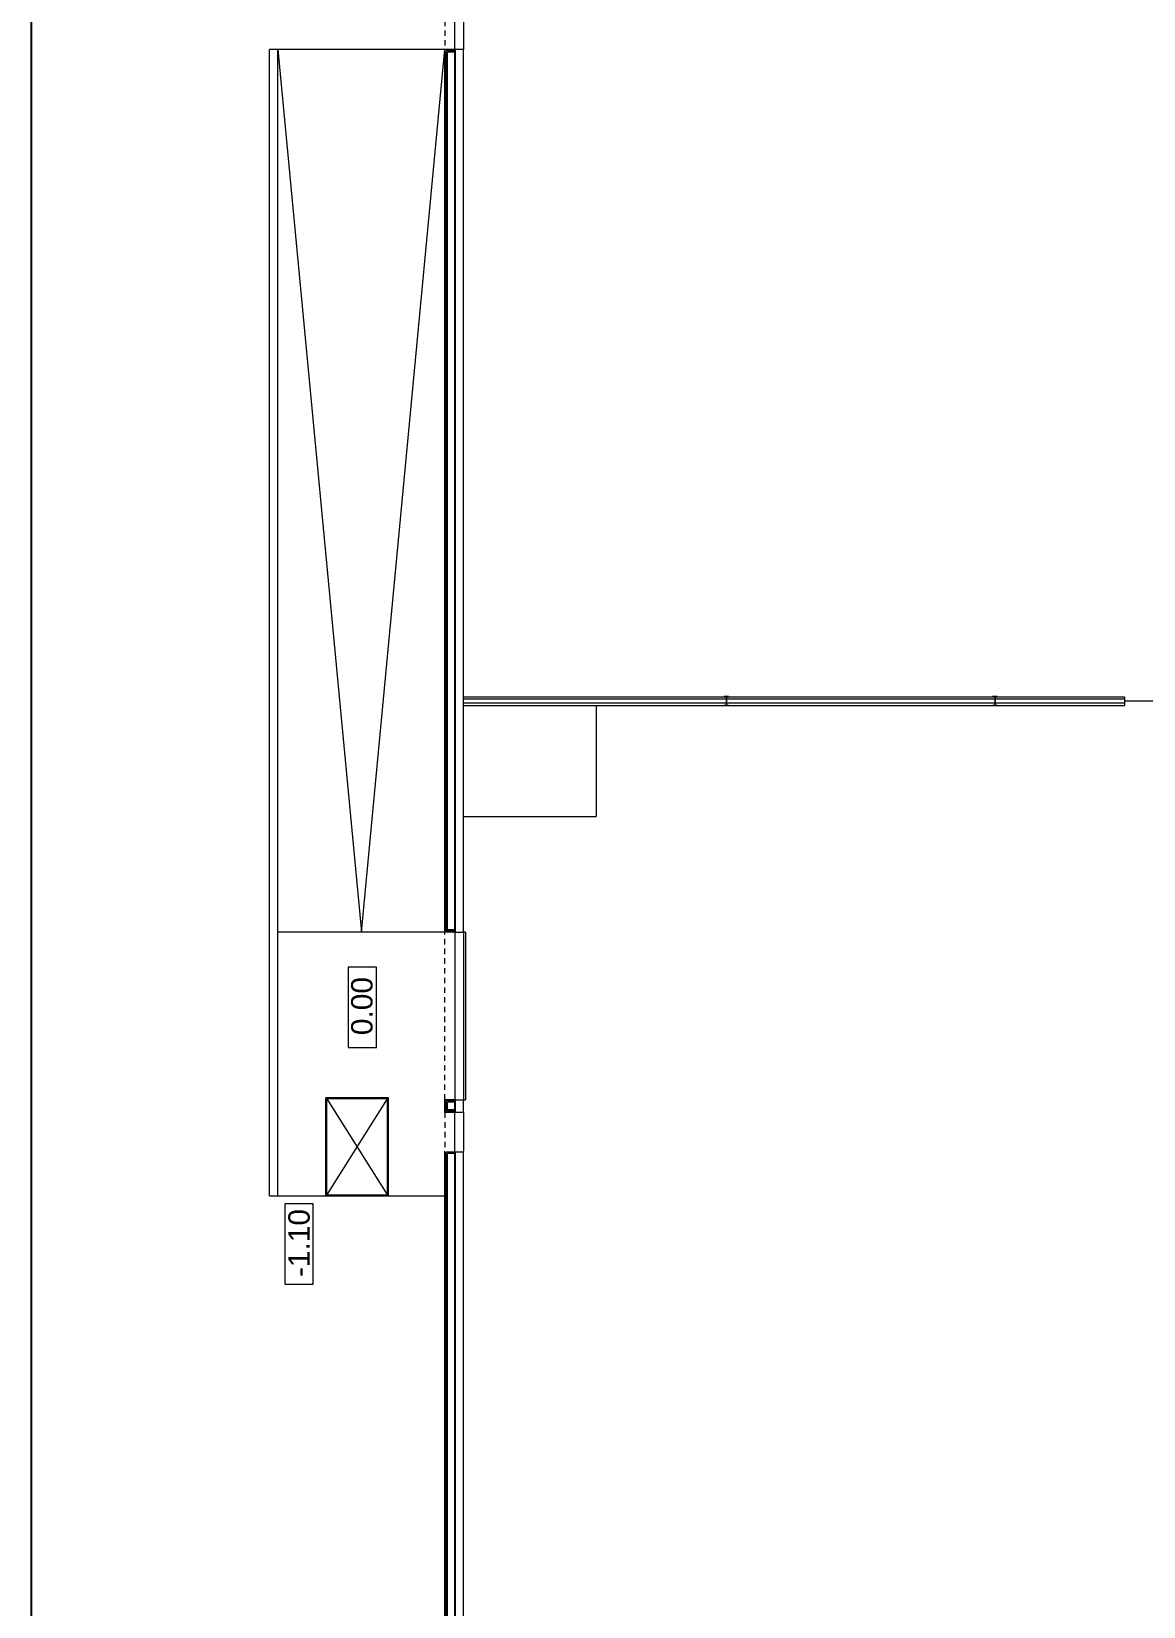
# Model space of a CAD drawing. Header units: millimetres. Extents: x -32 to 1412, y -324 to 2887.
# Drawn here: x 970.29 to 996.27, y 1999.43 to 2036.25 of the extents above; entities that cross this region are included whole.
import ezdxf

# ---------------------------------------------------------------- set-up
doc = ezdxf.new("R2010")
doc.units = ezdxf.units.MM
doc.header["$LTSCALE"] = 0.5
doc.linetypes.add('HIDDEN', pattern=[9.525, 6.35, -3.175])
doc.layers.add('arquitetura', color=252, linetype='CONTINUOUS', lineweight=5)
doc.layers.add('ESQUADRIA', color=7, linetype='CONTINUOUS')
doc.styles.add('ARIAL', font='arial.ttf')

msp = doc.modelspace()

# ---------------------------------------------------------------- linework, layer by layer
at = {"layer": 'arquitetura', "color": 252, "linetype": 'HIDDEN', "ltscale": 0.04}
for p, q in [((979.946, 2036.729), (979.946, 2035.829)), ((979.946, 2011.279), (979.946, 2015.193)), ((979.946, 2010.979), (979.946, 2010.079))]:
    msp.add_line(p, q, dxfattribs=at)
at = {"layer": 'arquitetura', "color": 252}
for p, q in [((980.181, 2035.829), (980.181, 2036.729)), ((980.381, 2036.729), (980.381, 2035.829)), ((979.946, 2035.829), (975.846, 2035.829)), ((975.846, 2009.029), (975.846, 2035.829)), ((979.946, 2035.829), (975.846, 2035.829)), ((975.846, 2009.029), (975.846, 2035.829)), ((976.046, 2035.829), (977.996, 2015.193)), ((976.046, 2009.029), (976.046, 2035.829)), ((976.046, 2035.829), (977.996, 2015.193)), ((976.046, 2009.029), (976.046, 2035.829)), ((977.996, 2015.193), (979.946, 2035.829)), ((977.996, 2015.193), (979.946, 2035.829)), ((980.381, 2035.829), (979.481, 2035.829)), ((980.381, 2035.829), (979.481, 2035.829)), ((979.946, 2015.193), (979.946, 2035.829)), ((980.176, 2035.829), (979.946, 2035.829)), ((980.176, 2035.799), (979.976, 2035.799)), ((979.976, 2015.223), (979.976, 2035.799)), ((980.176, 2035.769), (980.006, 2035.769)), ((980.006, 2015.253), (980.006, 2035.769)), ((980.176, 2015.223), (980.176, 2035.799)), ((980.181, 2015.193), (980.181, 2035.829)), ((980.194, 2015.193), (980.194, 2035.829)), ((980.381, 2020.696), (980.381, 2035.829)), ((980.176, 2015.423), (980.176, 2035.589)), ((980.245, 2035.559), (980.244, 2035.559)), ((980.245, 2035.359), (980.244, 2035.359)), ((980.381, 2020.696), (995.831, 2020.696)), ((980.381, 2020.496), (980.381, 2020.696)), ((995.831, 2020.641), (980.381, 2020.641)), ((995.831, 2020.696), (995.831, 2020.496)), ((998.831, 2020.596), (995.831, 2020.596)), ((995.831, 2020.551), (980.381, 2020.551)), ((980.381, 2020.496), (995.831, 2020.496)), ((980.381, 2015.193), (980.381, 2020.496)), ((983.481, 2020.496), (983.481, 2017.896)), ((980.381, 2017.896), (983.481, 2017.896)), ((979.946, 2015.193), (976.046, 2015.193)), ((979.946, 2015.193), (976.046, 2015.193)), ((980.176, 2015.193), (979.946, 2015.193)), ((980.176, 2015.223), (979.976, 2015.223)), ((980.176, 2015.253), (980.006, 2015.253)), ((980.181, 2015.193), (980.381, 2015.193)), ((980.181, 2015.193), (980.181, 2011.279)), ((980.381, 2015.193), (980.381, 2011.279)), ((980.431, 2015.193), (980.381, 2015.193)), ((980.431, 2015.193), (980.431, 2011.279)), ((978.35, 2014.38), (977.687, 2014.38)), ((977.687, 2014.38), (977.687, 2012.498)), ((978.35, 2014.38), (977.687, 2014.38)), ((977.687, 2014.38), (977.687, 2012.498)), ((978.35, 2012.498), (978.35, 2014.38)), ((978.35, 2012.498), (978.35, 2014.38)), ((977.687, 2012.498), (978.35, 2012.498)), ((977.687, 2012.498), (978.35, 2012.498)), ((977.166, 2009.029), (977.166, 2011.319)), ((978.626, 2011.319), (977.166, 2011.319)), ((977.166, 2009.029), (977.166, 2011.319)), ((978.626, 2011.319), (977.166, 2011.319)), ((977.186, 2009.049), (978.606, 2011.299)), ((977.186, 2011.299), (978.606, 2009.049)), ((977.186, 2009.049), (977.186, 2011.299)), ((978.606, 2011.299), (977.186, 2011.299)), ((977.186, 2009.049), (978.606, 2011.299)), ((977.186, 2011.299), (978.606, 2009.049)), ((977.186, 2009.049), (977.186, 2011.299)), ((978.606, 2011.299), (977.186, 2011.299)), ((978.606, 2009.049), (978.606, 2011.299)), ((978.606, 2009.049), (978.606, 2011.299)), ((978.626, 2009.029), (978.626, 2011.319)), ((978.626, 2009.029), (978.626, 2011.319)), ((980.176, 2011.279), (979.946, 2011.279)), ((979.946, 2010.979), (979.946, 2011.279)), ((980.176, 2011.249), (979.976, 2011.249)), ((979.976, 2011.009), (979.976, 2011.249)), ((980.176, 2011.009), (979.976, 2011.009)), ((980.176, 2011.219), (980.006, 2011.219)), ((980.006, 2011.039), (980.006, 2011.219)), ((980.176, 2011.039), (980.006, 2011.039)), ((980.176, 2010.979), (980.176, 2011.279)), ((980.176, 2011.009), (980.176, 2011.049)), ((980.181, 2011.279), (980.381, 2011.279)), ((980.181, 2010.979), (980.181, 2011.279)), ((980.194, 2010.979), (980.194, 2011.279)), ((980.381, 2010.979), (980.381, 2011.279)), ((980.381, 2011.279), (980.431, 2011.279)), ((980.176, 2010.979), (979.946, 2010.979)), ((980.181, 2010.079), (980.181, 2010.979)), ((980.381, 2010.979), (980.181, 2010.979)), ((980.381, 2010.979), (980.381, 2010.079)), ((979.946, 1985.229), (979.946, 2010.079)), ((979.976, 1985.259), (979.976, 2010.049)), ((980.176, 2010.049), (979.976, 2010.049)), ((980.006, 1985.289), (980.006, 2010.019)), ((980.176, 2010.019), (980.006, 2010.019)), ((980.176, 1985.229), (980.176, 2010.049)), ((980.181, 1985.229), (980.181, 2010.079)), ((980.381, 2010.049), (980.181, 2010.049)), ((980.194, 1985.229), (980.194, 2010.049)), ((980.381, 1985.229), (980.381, 2010.079)), ((980.176, 1985.459), (980.176, 2009.839)), ((975.846, 2009.029), (979.946, 2009.029)), ((975.846, 2009.029), (979.946, 2009.029)), ((976.872, 2008.845), (976.209, 2008.845)), ((976.209, 2008.845), (976.209, 2006.964)), ((976.872, 2006.964), (976.872, 2008.845)), ((978.626, 2009.029), (977.166, 2009.029)), ((978.626, 2009.029), (977.166, 2009.029)), ((978.606, 2009.049), (977.186, 2009.049)), ((978.606, 2009.049), (977.186, 2009.049)), ((976.209, 2006.964), (976.872, 2006.964))]:
    msp.add_line(p, q, dxfattribs=at)
at = {"layer": 'arquitetura'}
for p, q in [((986.576, 2020.706), (986.466, 2020.706)), ((986.466, 2020.697), (986.466, 2020.706)), ((986.506, 2020.697), (986.466, 2020.697)), ((986.518, 2020.685), (986.518, 2020.508)), ((986.524, 2020.685), (986.524, 2020.508)), ((986.576, 2020.697), (986.536, 2020.697)), ((986.576, 2020.697), (986.576, 2020.706)), ((992.856, 2020.706), (992.746, 2020.706)), ((992.746, 2020.697), (992.746, 2020.706)), ((992.786, 2020.697), (992.746, 2020.697)), ((992.798, 2020.685), (992.798, 2020.508)), ((992.804, 2020.685), (992.804, 2020.508)), ((992.856, 2020.697), (992.816, 2020.697)), ((992.856, 2020.697), (992.856, 2020.706)), ((986.506, 2020.496), (986.466, 2020.496)), ((986.466, 2020.486), (986.466, 2020.496)), ((986.576, 2020.486), (986.466, 2020.486)), ((986.576, 2020.496), (986.536, 2020.496)), ((986.576, 2020.486), (986.576, 2020.496)), ((992.786, 2020.496), (992.746, 2020.496)), ((992.746, 2020.486), (992.746, 2020.496)), ((992.856, 2020.486), (992.746, 2020.486)), ((992.856, 2020.496), (992.816, 2020.496)), ((992.856, 2020.486), (992.856, 2020.496))]:
    msp.add_line(p, q, dxfattribs=at)
for centre, start, end in [((986.506, 2020.685), 0, 90), ((986.536, 2020.685), 90, 180), ((992.786, 2020.685), 0, 90), ((992.816, 2020.685), 90, 180), ((986.506, 2020.508), 270, 0), ((986.536, 2020.508), 180, 270), ((992.786, 2020.508), 270, 0), ((992.816, 2020.508), 180, 270)]:
    msp.add_arc(centre, 0.012, start, end, dxfattribs=at)
at = {"layer": 'ESQUADRIA'}
msp.add_line((970.287, 1829.015), (970.287, 2081.312), dxfattribs=at)

# ---------------------------------------------------------------- texts
at = {"layer": 'arquitetura', "color": 252, "style": 'ARIAL'}
for s, p in [('0.00', (978.256, 2012.788)), ('0.00', (978.256, 2012.788)), ('-1.10', (976.787, 2007.132))]:
    msp.add_text(s, height=0.5, rotation=90, dxfattribs=at).set_placement(p)

doc.saveas('drawing.dxf')
